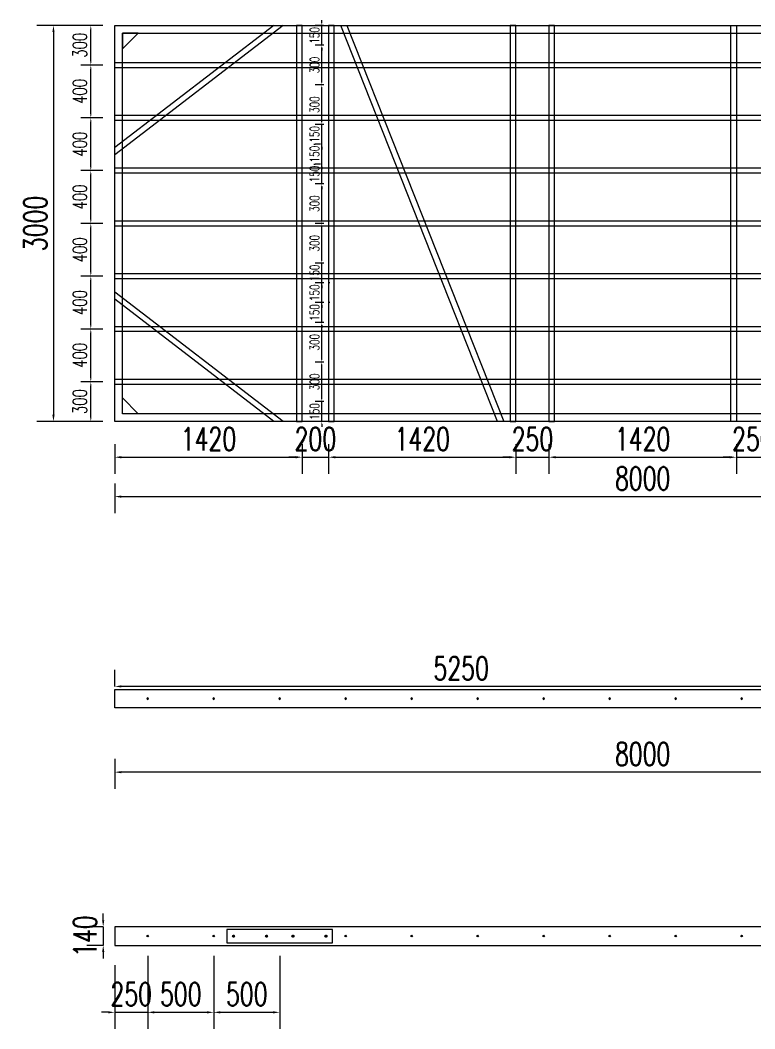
# Model space of a CAD drawing. Header units: millimetres. Extents: x -1546798 to -962116, y 1297493 to 1531173.
# Drawn here: x -1320257 to -1314690, y 1324684 to 1332326 of the extents above; entities that cross this region are included whole.
import ezdxf

# ---------------------------------------------------------------- set-up
doc = ezdxf.new("R2010")
doc.units = ezdxf.units.MM
doc.header["$LTSCALE"] = 10
doc.layers.get('DEFPOINTS').update_dxf_attribs({"linetype": 'CONTINUOUS'})
doc.layers.add('W-STEEL_FRAME钢架', color=3, linetype='CONTINUOUS')
doc.layers.add('W-STEEL_KEEL钢龙骨', color=5, linetype='CONTINUOUS')
doc.styles.add('STANDARD_T3', font='simplex.shx', dxfattribs={"width": 0.7, "bigfont": 'gbcbig.shx'})
doc.dimstyles.new('W&&20', dxfattribs={"dimtxt": 70, "dimasz": 20, "dimexe": 50, "dimexo": 60, "dimgap": 20, "dimtad": 1, "dimdec": 0, "dimzin": 0, "dimdsep": 46, "dimtxsty": 'STANDARD_T3', "dimcen": 0.09, "dimclrd": 1, "dimclre": 1, "dimclrt": 7, "dimazin": 2, "dimtfac": 1, "dimtdec": 0, "dimtix": 1, "dimtmove": 2, "dimatfit": 3, "dimfxl": 100, "dimtolj": 1, "dimtzin": 0, "dimarcsym": 0})
doc.dimstyles.new('W&&30', dxfattribs={"dimtxt": 105, "dimasz": 30, "dimexe": 75, "dimexo": 90, "dimgap": 30, "dimtad": 1, "dimdec": 0, "dimzin": 0, "dimdsep": 46, "dimtxsty": 'STANDARD_T3', "dimcen": 0.09, "dimclrd": 1, "dimclre": 1, "dimclrt": 7, "dimazin": 2, "dimtfac": 1, "dimtdec": 0, "dimtix": 1, "dimtmove": 1, "dimatfit": 3, "dimfxl": 100, "dimtolj": 1, "dimtzin": 0, "dimarcsym": 0})
doc.dimstyles.new('W&&50', dxfattribs={"dimtxt": 175, "dimasz": 50, "dimexe": 125, "dimexo": 150, "dimgap": 50, "dimtad": 1, "dimdec": 0, "dimzin": 0, "dimdsep": 46, "dimtxsty": 'STANDARD_T3', "dimcen": 0.09, "dimclrd": 1, "dimclre": 1, "dimclrt": 7, "dimazin": 2, "dimtfac": 1, "dimtdec": 0, "dimtix": 1, "dimtmove": 2, "dimatfit": 3, "dimfxl": 100, "dimtolj": 1, "dimtzin": 0, "dimarcsym": 0})

# ---------------------------------------------------------------- blocks, each defined once
blk = doc.blocks.new('*U819')
at = {"layer": 'W-STEEL_KEEL钢龙骨'}
blk.add_lwpolyline([(-4000, 20), (4000, 20), (4000, -20), (-4000, -20)], close=True, dxfattribs=at)
blk = doc.blocks.new('*U820')
at = {"layer": 'W-STEEL_KEEL钢龙骨', "color": 0, "linetype": 'ByBlock', "lineweight": -2, "transparency": 16777216}
for p in [(0, 2400), (0, 2000), (0, 1600), (0, 1200), (0, 800), (0, 400), (0, 0)]:
    blk.add_blockref('*U819', p, dxfattribs=at)
blk = doc.blocks.new('gj2')
at = {"layer": 'W-STEEL_FRAME钢架', "color": 6}
for p, q in [((1277, 3000), (0, 2020)), ((1206.4, 3000), (0, 2074.2)), ((1277, 0), (0, 980)), ((1206.4, 0), (0, 925.8))]:
    blk.add_line(p, q, dxfattribs=at)
at = {"layer": 'W-STEEL_FRAME钢架'}
for points in [[(0, 3000), (8000, 3000), (8000, 0), (0, 0)], [(58, 2942), (7942, 2942), (7942, 58), (58, 58)]]:
    blk.add_lwpolyline(points, close=True, dxfattribs=at)
at = {"layer": 'W-STEEL_FRAME钢架', "color": 6}
for points in [[(1420, 3000), (1377, 3000), (1377, 0), (1420, 0)], [(1663, 3000), (1620, 3000), (1620, 0), (1663, 0)], [(3040, 3000), (2997, 3000), (2997, 0), (3040, 0)], [(3333, 3000), (3290, 3000), (3290, 0), (3333, 0)], [(4667, 3000), (4710, 3000), (4710, 0), (4667, 0)]]:
    blk.add_lwpolyline(points, close=True, dxfattribs=at)
blk.add_lwpolyline([(2900.5, 0), (1713, 3000), (1759.5, 3000), (2947, 0), (2900.5, 0)], dxfattribs=at)
at = {"layer": 'W-STEEL_KEEL钢龙骨'}
blk.add_blockref('*U820', (4000, 300), dxfattribs=at)
blk = doc.blocks.new('*D647')
at = {"layer": 'DEFPOINTS', "color": 0, "transparency": 16777216}
for p in [(-1319540, 1332286), (-1320004.4, 1329286), (-1319540, 1329286)]:
    blk.add_point(p, dxfattribs=at)
at = {"layer": 'W-STEEL_FRAME钢架', "color": 1, "lineweight": -2, "transparency": 16777216}
for p, q in [((-1319690, 1332286), (-1320129.4, 1332286)), ((-1320004.4, 1332236), (-1320004.4, 1329336)), ((-1319690, 1329286), (-1320129.4, 1329286))]:
    blk.add_line(p, q, dxfattribs=at)
at = {"layer": 'W-STEEL_FRAME钢架', "color": 1, "transparency": 16777216}
for points in [[(-1320012.7, 1332236), (-1319996.1, 1332236), (-1320004.4, 1332286)], [(-1320012.7, 1329336), (-1319996.1, 1329336), (-1320004.4, 1329286)]]:
    blk.add_solid(points, dxfattribs=at)
at = {"layer": 'W-STEEL_FRAME钢架', "color": 7, "transparency": 16777216, "insert": (-1320141.9, 1330786), "char_height": 175, "attachment_point": 5, "rotation": 90, "style": 'STANDARD_T3'}
blk.add_mtext('\\A1;3000', dxfattribs=at)
blk = doc.blocks.new('*D624')
at = {"layer": 'DEFPOINTS', "color": 0, "transparency": 16777216}
for p in [(-1319540, 1329640.6), (-1311540, 1329640.6), (-1311540, 1328716.2)]:
    blk.add_point(p, dxfattribs=at)
at = {"layer": 'W-STEEL_FRAME钢架', "color": 1, "lineweight": -2, "transparency": 16777216}
for p, q in [((-1319540, 1328816.2), (-1319540, 1328591.2)), ((-1311540, 1328816.2), (-1311540, 1328591.2)), ((-1319490, 1328716.2), (-1311590, 1328716.2))]:
    blk.add_line(p, q, dxfattribs=at)
at = {"layer": 'W-STEEL_FRAME钢架', "color": 1, "transparency": 16777216}
for points in [[(-1319490, 1328724.5), (-1319490, 1328707.8), (-1319540, 1328716.2)], [(-1311590, 1328724.5), (-1311590, 1328707.8), (-1311540, 1328716.2)]]:
    blk.add_solid(points, dxfattribs=at)
at = {"layer": 'W-STEEL_FRAME钢架', "color": 7, "transparency": 16777216, "insert": (-1315540, 1328853.7), "char_height": 175, "attachment_point": 5, "style": 'STANDARD_T3'}
blk.add_mtext('\\A1;8000', dxfattribs=at)
blk = doc.blocks.new('*D625')
at = {"layer": 'DEFPOINTS', "color": 0, "transparency": 16777216}
for p in [(-1319540, 1329640.6), (-1318120, 1329640.6), (-1318120, 1329014.7)]:
    blk.add_point(p, dxfattribs=at)
at = {"layer": 'W-STEEL_FRAME钢架', "color": 1, "lineweight": -2, "transparency": 16777216}
for p, q in [((-1319540, 1329114.7), (-1319540, 1328889.7)), ((-1318120, 1329114.7), (-1318120, 1328889.7)), ((-1319490, 1329014.7), (-1318170, 1329014.7))]:
    blk.add_line(p, q, dxfattribs=at)
at = {"layer": 'W-STEEL_FRAME钢架', "color": 1, "transparency": 16777216}
for points in [[(-1319490, 1329023), (-1319490, 1329006.3), (-1319540, 1329014.7)], [(-1318170, 1329023), (-1318170, 1329006.3), (-1318120, 1329014.7)]]:
    blk.add_solid(points, dxfattribs=at)
at = {"layer": 'W-STEEL_FRAME钢架', "color": 7, "transparency": 16777216, "insert": (-1318830, 1329152.2), "char_height": 175, "attachment_point": 5, "style": 'STANDARD_T3'}
blk.add_mtext('\\A1;1420', dxfattribs=at)
blk = doc.blocks.new('*D626')
at = {"layer": 'DEFPOINTS', "color": 0, "transparency": 16777216}
for p in [(-1318120, 1329640.6), (-1317920, 1329640.6), (-1317920, 1329014.7)]:
    blk.add_point(p, dxfattribs=at)
at = {"layer": 'W-STEEL_FRAME钢架', "color": 1, "lineweight": -2, "transparency": 16777216}
for p, q in [((-1318120, 1329114.7), (-1318120, 1328889.7)), ((-1317920, 1329114.7), (-1317920, 1328889.7)), ((-1318170, 1329014.7), (-1318220, 1329014.7)), ((-1318120, 1329014.7), (-1317920, 1329014.7)), ((-1317870, 1329014.7), (-1317820, 1329014.7))]:
    blk.add_line(p, q, dxfattribs=at)
at = {"layer": 'W-STEEL_FRAME钢架', "color": 1, "transparency": 16777216}
for points in [[(-1318170, 1329023), (-1318170, 1329006.3), (-1318120, 1329014.7)], [(-1317870, 1329023), (-1317870, 1329006.3), (-1317920, 1329014.7)]]:
    blk.add_solid(points, dxfattribs=at)
at = {"layer": 'W-STEEL_FRAME钢架', "color": 7, "transparency": 16777216, "insert": (-1318020, 1329152.2), "char_height": 175, "attachment_point": 5, "style": 'STANDARD_T3'}
blk.add_mtext('\\A1;200', dxfattribs=at)
blk = doc.blocks.new('*D627')
at = {"layer": 'DEFPOINTS', "color": 0, "transparency": 16777216}
for p in [(-1317920, 1329640.6), (-1316500, 1329640.6), (-1316500, 1329014.7)]:
    blk.add_point(p, dxfattribs=at)
at = {"layer": 'W-STEEL_FRAME钢架', "color": 1, "lineweight": -2, "transparency": 16777216}
for p, q in [((-1317920, 1329114.7), (-1317920, 1328889.7)), ((-1316500, 1329114.7), (-1316500, 1328889.7)), ((-1317870, 1329014.7), (-1316550, 1329014.7))]:
    blk.add_line(p, q, dxfattribs=at)
at = {"layer": 'W-STEEL_FRAME钢架', "color": 1, "transparency": 16777216}
for points in [[(-1317870, 1329023), (-1317870, 1329006.3), (-1317920, 1329014.7)], [(-1316550, 1329023), (-1316550, 1329006.3), (-1316500, 1329014.7)]]:
    blk.add_solid(points, dxfattribs=at)
at = {"layer": 'W-STEEL_FRAME钢架', "color": 7, "transparency": 16777216, "insert": (-1317210, 1329152.2), "char_height": 175, "attachment_point": 5, "style": 'STANDARD_T3'}
blk.add_mtext('\\A1;1420', dxfattribs=at)
blk = doc.blocks.new('*D628')
at = {"layer": 'DEFPOINTS', "color": 0, "transparency": 16777216}
for p in [(-1316500, 1329640.6), (-1316250, 1329640.6), (-1316250, 1329014.7)]:
    blk.add_point(p, dxfattribs=at)
at = {"layer": 'W-STEEL_FRAME钢架', "color": 1, "lineweight": -2, "transparency": 16777216}
for p, q in [((-1316500, 1329114.7), (-1316500, 1328889.7)), ((-1316250, 1329114.7), (-1316250, 1328889.7)), ((-1316550, 1329014.7), (-1316600, 1329014.7)), ((-1316500, 1329014.7), (-1316250, 1329014.7)), ((-1316200, 1329014.7), (-1316150, 1329014.7))]:
    blk.add_line(p, q, dxfattribs=at)
at = {"layer": 'W-STEEL_FRAME钢架', "color": 1, "transparency": 16777216}
for points in [[(-1316550, 1329023), (-1316550, 1329006.3), (-1316500, 1329014.7)], [(-1316200, 1329023), (-1316200, 1329006.3), (-1316250, 1329014.7)]]:
    blk.add_solid(points, dxfattribs=at)
at = {"layer": 'W-STEEL_FRAME钢架', "color": 7, "transparency": 16777216, "insert": (-1316375, 1329152.2), "char_height": 175, "attachment_point": 5, "style": 'STANDARD_T3'}
blk.add_mtext('\\A1;250', dxfattribs=at)
blk = doc.blocks.new('*D629')
at = {"layer": 'DEFPOINTS', "color": 0, "transparency": 16777216}
for p in [(-1316250, 1329640.6), (-1314830, 1329640.6), (-1314830, 1329014.7)]:
    blk.add_point(p, dxfattribs=at)
at = {"layer": 'W-STEEL_FRAME钢架', "color": 1, "lineweight": -2, "transparency": 16777216}
for p, q in [((-1316250, 1329114.7), (-1316250, 1328889.7)), ((-1314830, 1329114.7), (-1314830, 1328889.7)), ((-1316200, 1329014.7), (-1314880, 1329014.7))]:
    blk.add_line(p, q, dxfattribs=at)
at = {"layer": 'W-STEEL_FRAME钢架', "color": 1, "transparency": 16777216}
for points in [[(-1316200, 1329023), (-1316200, 1329006.3), (-1316250, 1329014.7)], [(-1314880, 1329023), (-1314880, 1329006.3), (-1314830, 1329014.7)]]:
    blk.add_solid(points, dxfattribs=at)
at = {"layer": 'W-STEEL_FRAME钢架', "color": 7, "transparency": 16777216, "insert": (-1315540, 1329152.2), "char_height": 175, "attachment_point": 5, "style": 'STANDARD_T3'}
blk.add_mtext('\\A1;1420', dxfattribs=at)
blk = doc.blocks.new('*D630')
at = {"layer": 'DEFPOINTS', "color": 0, "transparency": 16777216}
for p in [(-1314830, 1329640.6), (-1314580, 1329640.6), (-1314580, 1329014.7)]:
    blk.add_point(p, dxfattribs=at)
at = {"layer": 'W-STEEL_FRAME钢架', "color": 1, "lineweight": -2, "transparency": 16777216}
for p, q in [((-1314830, 1329114.7), (-1314830, 1328889.7)), ((-1314580, 1329114.7), (-1314580, 1328889.7)), ((-1314880, 1329014.7), (-1314930, 1329014.7)), ((-1314830, 1329014.7), (-1314580, 1329014.7)), ((-1314530, 1329014.7), (-1314480, 1329014.7))]:
    blk.add_line(p, q, dxfattribs=at)
at = {"layer": 'W-STEEL_FRAME钢架', "color": 1, "transparency": 16777216}
for points in [[(-1314880, 1329023), (-1314880, 1329006.3), (-1314830, 1329014.7)], [(-1314530, 1329023), (-1314530, 1329006.3), (-1314580, 1329014.7)]]:
    blk.add_solid(points, dxfattribs=at)
at = {"layer": 'W-STEEL_FRAME钢架', "color": 7, "transparency": 16777216, "insert": (-1314705, 1329152.2), "char_height": 175, "attachment_point": 5, "style": 'STANDARD_T3'}
blk.add_mtext('\\A1;250', dxfattribs=at)
blk = doc.blocks.new('*D648')
at = {"layer": 'DEFPOINTS', "color": 0, "transparency": 16777216}
for p in [(-1319721.6, 1329586), (-1319540, 1329586), (-1319540, 1329286)]:
    blk.add_point(p, dxfattribs=at)
at = {"layer": 'W-STEEL_FRAME钢架', "color": 1, "lineweight": -2, "transparency": 16777216}
for p, q in [((-1319630, 1329586), (-1319796.6, 1329586)), ((-1319721.6, 1329316), (-1319721.6, 1329556)), ((-1319630, 1329286), (-1319796.6, 1329286))]:
    blk.add_line(p, q, dxfattribs=at)
at = {"layer": 'W-STEEL_FRAME钢架', "color": 1, "transparency": 16777216}
for points in [[(-1319726.6, 1329556), (-1319716.6, 1329556), (-1319721.6, 1329586)], [(-1319726.6, 1329316), (-1319716.6, 1329316), (-1319721.6, 1329286)]]:
    blk.add_solid(points, dxfattribs=at)
at = {"layer": 'W-STEEL_FRAME钢架', "color": 7, "transparency": 16777216, "insert": (-1319804.1, 1329436), "char_height": 105, "attachment_point": 5, "rotation": 90, "style": 'STANDARD_T3'}
blk.add_mtext('\\A1;300', dxfattribs=at)
blk = doc.blocks.new('*D634')
at = {"layer": 'DEFPOINTS', "color": 0, "transparency": 16777216}
for p in [(-1319721.6, 1329986), (-1319540, 1329986), (-1319540, 1329586)]:
    blk.add_point(p, dxfattribs=at)
at = {"layer": 'W-STEEL_FRAME钢架', "color": 1, "lineweight": -2, "transparency": 16777216}
for p, q in [((-1319630, 1329986), (-1319796.6, 1329986)), ((-1319721.6, 1329616), (-1319721.6, 1329956)), ((-1319630, 1329586), (-1319796.6, 1329586))]:
    blk.add_line(p, q, dxfattribs=at)
at = {"layer": 'W-STEEL_FRAME钢架', "color": 1, "transparency": 16777216}
for points in [[(-1319726.6, 1329956), (-1319716.6, 1329956), (-1319721.6, 1329986)], [(-1319726.6, 1329616), (-1319716.6, 1329616), (-1319721.6, 1329586)]]:
    blk.add_solid(points, dxfattribs=at)
at = {"layer": 'W-STEEL_FRAME钢架', "color": 7, "transparency": 16777216, "insert": (-1319804.1, 1329786), "char_height": 105, "attachment_point": 5, "rotation": 90, "style": 'STANDARD_T3'}
blk.add_mtext('\\A1;400', dxfattribs=at)
blk = doc.blocks.new('*D635')
at = {"layer": 'DEFPOINTS', "color": 0, "transparency": 16777216}
for p in [(-1319721.6, 1330386), (-1319540, 1330386), (-1319540, 1329986)]:
    blk.add_point(p, dxfattribs=at)
at = {"layer": 'W-STEEL_FRAME钢架', "color": 1, "lineweight": -2, "transparency": 16777216}
for p, q in [((-1319630, 1330386), (-1319796.6, 1330386)), ((-1319721.6, 1330016), (-1319721.6, 1330356)), ((-1319630, 1329986), (-1319796.6, 1329986))]:
    blk.add_line(p, q, dxfattribs=at)
at = {"layer": 'W-STEEL_FRAME钢架', "color": 1, "transparency": 16777216}
for points in [[(-1319726.6, 1330356), (-1319716.6, 1330356), (-1319721.6, 1330386)], [(-1319726.6, 1330016), (-1319716.6, 1330016), (-1319721.6, 1329986)]]:
    blk.add_solid(points, dxfattribs=at)
at = {"layer": 'W-STEEL_FRAME钢架', "color": 7, "transparency": 16777216, "insert": (-1319804.1, 1330186), "char_height": 105, "attachment_point": 5, "rotation": 90, "style": 'STANDARD_T3'}
blk.add_mtext('\\A1;400', dxfattribs=at)
blk = doc.blocks.new('*D636')
at = {"layer": 'DEFPOINTS', "color": 0, "transparency": 16777216}
for p in [(-1319721.6, 1330786), (-1319540, 1330786), (-1319540, 1330386)]:
    blk.add_point(p, dxfattribs=at)
at = {"layer": 'W-STEEL_FRAME钢架', "color": 1, "lineweight": -2, "transparency": 16777216}
for p, q in [((-1319630, 1330786), (-1319796.6, 1330786)), ((-1319721.6, 1330416), (-1319721.6, 1330756)), ((-1319630, 1330386), (-1319796.6, 1330386))]:
    blk.add_line(p, q, dxfattribs=at)
at = {"layer": 'W-STEEL_FRAME钢架', "color": 1, "transparency": 16777216}
for points in [[(-1319726.6, 1330756), (-1319716.6, 1330756), (-1319721.6, 1330786)], [(-1319726.6, 1330416), (-1319716.6, 1330416), (-1319721.6, 1330386)]]:
    blk.add_solid(points, dxfattribs=at)
at = {"layer": 'W-STEEL_FRAME钢架', "color": 7, "transparency": 16777216, "insert": (-1319804.1, 1330586), "char_height": 105, "attachment_point": 5, "rotation": 90, "style": 'STANDARD_T3'}
blk.add_mtext('\\A1;400', dxfattribs=at)
blk = doc.blocks.new('*D637')
at = {"layer": 'DEFPOINTS', "color": 0, "transparency": 16777216}
for p in [(-1319721.6, 1331186), (-1319540, 1331186), (-1319540, 1330786)]:
    blk.add_point(p, dxfattribs=at)
at = {"layer": 'W-STEEL_FRAME钢架', "color": 1, "lineweight": -2, "transparency": 16777216}
for p, q in [((-1319630, 1331186), (-1319796.6, 1331186)), ((-1319721.6, 1330816), (-1319721.6, 1331156)), ((-1319630, 1330786), (-1319796.6, 1330786))]:
    blk.add_line(p, q, dxfattribs=at)
at = {"layer": 'W-STEEL_FRAME钢架', "color": 1, "transparency": 16777216}
for points in [[(-1319726.6, 1331156), (-1319716.6, 1331156), (-1319721.6, 1331186)], [(-1319726.6, 1330816), (-1319716.6, 1330816), (-1319721.6, 1330786)]]:
    blk.add_solid(points, dxfattribs=at)
at = {"layer": 'W-STEEL_FRAME钢架', "color": 7, "transparency": 16777216, "insert": (-1319804.1, 1330986), "char_height": 105, "attachment_point": 5, "rotation": 90, "style": 'STANDARD_T3'}
blk.add_mtext('\\A1;400', dxfattribs=at)
blk = doc.blocks.new('*D638')
at = {"layer": 'DEFPOINTS', "color": 0, "transparency": 16777216}
for p in [(-1319721.6, 1331586), (-1319540, 1331586), (-1319540, 1331186)]:
    blk.add_point(p, dxfattribs=at)
at = {"layer": 'W-STEEL_FRAME钢架', "color": 1, "lineweight": -2, "transparency": 16777216}
for p, q in [((-1319630, 1331586), (-1319796.6, 1331586)), ((-1319721.6, 1331216), (-1319721.6, 1331556)), ((-1319630, 1331186), (-1319796.6, 1331186))]:
    blk.add_line(p, q, dxfattribs=at)
at = {"layer": 'W-STEEL_FRAME钢架', "color": 1, "transparency": 16777216}
for points in [[(-1319726.6, 1331556), (-1319716.6, 1331556), (-1319721.6, 1331586)], [(-1319726.6, 1331216), (-1319716.6, 1331216), (-1319721.6, 1331186)]]:
    blk.add_solid(points, dxfattribs=at)
at = {"layer": 'W-STEEL_FRAME钢架', "color": 7, "transparency": 16777216, "insert": (-1319804.1, 1331386), "char_height": 105, "attachment_point": 5, "rotation": 90, "style": 'STANDARD_T3'}
blk.add_mtext('\\A1;400', dxfattribs=at)
blk = doc.blocks.new('*D639')
at = {"layer": 'DEFPOINTS', "color": 0, "transparency": 16777216}
for p in [(-1319721.6, 1331986), (-1319540, 1331986), (-1319540, 1331586)]:
    blk.add_point(p, dxfattribs=at)
at = {"layer": 'W-STEEL_FRAME钢架', "color": 1, "lineweight": -2, "transparency": 16777216}
for p, q in [((-1319630, 1331986), (-1319796.6, 1331986)), ((-1319721.6, 1331616), (-1319721.6, 1331956)), ((-1319630, 1331586), (-1319796.6, 1331586))]:
    blk.add_line(p, q, dxfattribs=at)
at = {"layer": 'W-STEEL_FRAME钢架', "color": 1, "transparency": 16777216}
for points in [[(-1319726.6, 1331956), (-1319716.6, 1331956), (-1319721.6, 1331986)], [(-1319726.6, 1331616), (-1319716.6, 1331616), (-1319721.6, 1331586)]]:
    blk.add_solid(points, dxfattribs=at)
at = {"layer": 'W-STEEL_FRAME钢架', "color": 7, "transparency": 16777216, "insert": (-1319804.1, 1331786), "char_height": 105, "attachment_point": 5, "rotation": 90, "style": 'STANDARD_T3'}
blk.add_mtext('\\A1;400', dxfattribs=at)
blk = doc.blocks.new('*D640')
at = {"layer": 'DEFPOINTS', "color": 0, "transparency": 16777216}
for p in [(-1319721.6, 1332286), (-1319540, 1332286), (-1319540, 1331986)]:
    blk.add_point(p, dxfattribs=at)
at = {"layer": 'W-STEEL_FRAME钢架', "color": 1, "lineweight": -2, "transparency": 16777216}
for p, q in [((-1319630, 1332286), (-1319796.6, 1332286)), ((-1319721.6, 1332016), (-1319721.6, 1332256)), ((-1319630, 1331986), (-1319796.6, 1331986))]:
    blk.add_line(p, q, dxfattribs=at)
at = {"layer": 'W-STEEL_FRAME钢架', "color": 1, "transparency": 16777216}
for points in [[(-1319726.6, 1332256), (-1319716.6, 1332256), (-1319721.6, 1332286)], [(-1319726.6, 1332016), (-1319716.6, 1332016), (-1319721.6, 1331986)]]:
    blk.add_solid(points, dxfattribs=at)
at = {"layer": 'W-STEEL_FRAME钢架', "color": 7, "transparency": 16777216, "insert": (-1319804.1, 1332136), "char_height": 105, "attachment_point": 5, "rotation": 90, "style": 'STANDARD_T3'}
blk.add_mtext('\\A1;300', dxfattribs=at)
blk = doc.blocks.new('*D650')
at = {"layer": 'DEFPOINTS', "color": 0, "transparency": 16777216}
for p in [(-1319540, 1327278.1), (-1319540, 1327256), (-1314290, 1327236)]:
    blk.add_point(p, dxfattribs=at)
at = {"layer": 'W-STEEL_FRAME钢架', "color": 1, "lineweight": -2, "transparency": 16777216}
for p, q in [((-1319540, 1327278.1), (-1319540, 1327403.1)), ((-1314290, 1327278.1), (-1314290, 1327403.1)), ((-1314340, 1327278.1), (-1319490, 1327278.1))]:
    blk.add_line(p, q, dxfattribs=at)
at = {"layer": 'W-STEEL_FRAME钢架', "color": 1, "transparency": 16777216}
for points in [[(-1319490, 1327286.4), (-1319490, 1327269.8), (-1319540, 1327278.1)], [(-1314340, 1327286.4), (-1314340, 1327269.8), (-1314290, 1327278.1)]]:
    blk.add_solid(points, dxfattribs=at)
at = {"layer": 'W-STEEL_FRAME钢架', "color": 7, "transparency": 16777216, "insert": (-1316915, 1327415.6), "char_height": 175, "attachment_point": 5, "style": 'STANDARD_T3'}
blk.add_mtext('\\A1;5250', dxfattribs=at)
blk = doc.blocks.new('*D651')
at = {"layer": 'DEFPOINTS', "color": 0, "transparency": 16777216}
for p in [(-1319540, 1327116), (-1311540, 1327116), (-1319540, 1326628.4)]:
    blk.add_point(p, dxfattribs=at)
at = {"layer": 'W-STEEL_FRAME钢架', "color": 1, "lineweight": -2, "transparency": 16777216}
for p, q in [((-1319540, 1326728.4), (-1319540, 1326503.4)), ((-1311540, 1326728.4), (-1311540, 1326503.4)), ((-1311590, 1326628.4), (-1319490, 1326628.4))]:
    blk.add_line(p, q, dxfattribs=at)
at = {"layer": 'W-STEEL_FRAME钢架', "color": 1, "transparency": 16777216}
for points in [[(-1319490, 1326636.7), (-1319490, 1326620.1), (-1319540, 1326628.4)], [(-1311590, 1326636.7), (-1311590, 1326620.1), (-1311540, 1326628.4)]]:
    blk.add_solid(points, dxfattribs=at)
at = {"layer": 'W-STEEL_FRAME钢架', "color": 7, "transparency": 16777216, "insert": (-1315540, 1326765.9), "char_height": 175, "attachment_point": 5, "style": 'STANDARD_T3'}
blk.add_mtext('\\A1;8000', dxfattribs=at)
blk = doc.blocks.new('*D665')
at = {"layer": 'DEFPOINTS', "color": 0, "transparency": 16777216}
for p in [(-1319540, 1325456.4), (-1319627.6, 1325316.4), (-1319540, 1325316.4)]:
    blk.add_point(p, dxfattribs=at)
at = {"layer": 'W-STEEL_FRAME钢架', "color": 1, "lineweight": -2, "transparency": 16777216}
for p, q in [((-1319627.6, 1325506.4), (-1319627.6, 1325556.4)), ((-1319627.6, 1325456.4), (-1319752.6, 1325456.4)), ((-1319627.6, 1325456.4), (-1319627.6, 1325316.4)), ((-1319627.6, 1325316.4), (-1319752.6, 1325316.4)), ((-1319627.6, 1325266.4), (-1319627.6, 1325216.4))]:
    blk.add_line(p, q, dxfattribs=at)
at = {"layer": 'W-STEEL_FRAME钢架', "color": 1, "transparency": 16777216}
for points in [[(-1319635.9, 1325506.4), (-1319619.2, 1325506.4), (-1319627.6, 1325456.4)], [(-1319635.9, 1325266.4), (-1319619.2, 1325266.4), (-1319627.6, 1325316.4)]]:
    blk.add_solid(points, dxfattribs=at)
at = {"layer": 'W-STEEL_FRAME钢架', "color": 7, "transparency": 16777216, "insert": (-1319765.1, 1325386.4), "char_height": 175, "attachment_point": 5, "rotation": 90, "style": 'STANDARD_T3'}
blk.add_mtext('\\A1;140', dxfattribs=at)
blk = doc.blocks.new('*D667')
at = {"layer": 'DEFPOINTS', "color": 0, "transparency": 16777216}
for p in [(-1317971.3, 1329436), (-1317895, 1329436), (-1317898.5, 1329286)]:
    blk.add_point(p, dxfattribs=at)
at = {"layer": 'W-STEEL_FRAME钢架', "color": 1, "lineweight": -2, "transparency": 16777216}
for p, q in [((-1317955, 1329436), (-1318021.3, 1329436)), ((-1317971.3, 1329456), (-1317971.3, 1329476)), ((-1317971.3, 1329286), (-1317971.3, 1329436)), ((-1317958.5, 1329286), (-1318021.3, 1329286)), ((-1317971.3, 1329266), (-1317971.3, 1329246))]:
    blk.add_line(p, q, dxfattribs=at)
at = {"layer": 'W-STEEL_FRAME钢架', "color": 1, "transparency": 16777216}
for points in [[(-1317974.6, 1329456), (-1317967.9, 1329456), (-1317971.3, 1329436)], [(-1317974.6, 1329266), (-1317967.9, 1329266), (-1317971.3, 1329286)]]:
    blk.add_solid(points, dxfattribs=at)
at = {"layer": 'W-STEEL_FRAME钢架', "color": 7, "transparency": 16777216, "insert": (-1318026.3, 1329361), "char_height": 70, "attachment_point": 5, "rotation": 90, "style": 'STANDARD_T3'}
blk.add_mtext('\\A1;150', dxfattribs=at)
blk = doc.blocks.new('*D612')
at = {"layer": 'DEFPOINTS', "color": 0, "transparency": 16777216}
for p in [(-1317971.3, 1329736), (-1317895, 1329736), (-1317895, 1329436)]:
    blk.add_point(p, dxfattribs=at)
at = {"layer": 'W-STEEL_FRAME钢架', "color": 1, "lineweight": -2, "transparency": 16777216}
for p, q in [((-1317955, 1329736), (-1318021.3, 1329736)), ((-1317971.3, 1329456), (-1317971.3, 1329716)), ((-1317955, 1329436), (-1318021.3, 1329436))]:
    blk.add_line(p, q, dxfattribs=at)
at = {"layer": 'W-STEEL_FRAME钢架', "color": 1, "transparency": 16777216}
for points in [[(-1317974.6, 1329716), (-1317967.9, 1329716), (-1317971.3, 1329736)], [(-1317974.6, 1329456), (-1317967.9, 1329456), (-1317971.3, 1329436)]]:
    blk.add_solid(points, dxfattribs=at)
at = {"layer": 'W-STEEL_FRAME钢架', "color": 7, "transparency": 16777216, "insert": (-1318026.3, 1329586), "char_height": 70, "attachment_point": 5, "rotation": 90, "style": 'STANDARD_T3'}
blk.add_mtext('\\A1;300', dxfattribs=at)
blk = doc.blocks.new('*D613')
at = {"layer": 'DEFPOINTS', "color": 0, "transparency": 16777216}
for p in [(-1317971.3, 1330036), (-1317895, 1330036), (-1317895, 1329736)]:
    blk.add_point(p, dxfattribs=at)
at = {"layer": 'W-STEEL_FRAME钢架', "color": 1, "lineweight": -2, "transparency": 16777216}
for p, q in [((-1317955, 1330036), (-1318021.3, 1330036)), ((-1317971.3, 1329756), (-1317971.3, 1330016)), ((-1317955, 1329736), (-1318021.3, 1329736))]:
    blk.add_line(p, q, dxfattribs=at)
at = {"layer": 'W-STEEL_FRAME钢架', "color": 1, "transparency": 16777216}
for points in [[(-1317974.6, 1330016), (-1317967.9, 1330016), (-1317971.3, 1330036)], [(-1317974.6, 1329756), (-1317967.9, 1329756), (-1317971.3, 1329736)]]:
    blk.add_solid(points, dxfattribs=at)
at = {"layer": 'W-STEEL_FRAME钢架', "color": 7, "transparency": 16777216, "insert": (-1318026.3, 1329886), "char_height": 70, "attachment_point": 5, "rotation": 90, "style": 'STANDARD_T3'}
blk.add_mtext('\\A1;300', dxfattribs=at)
blk = doc.blocks.new('*D614')
at = {"layer": 'DEFPOINTS', "color": 0, "transparency": 16777216}
for p in [(-1317971.3, 1330186), (-1317895, 1330186), (-1317895, 1330036)]:
    blk.add_point(p, dxfattribs=at)
at = {"layer": 'W-STEEL_FRAME钢架', "color": 1, "lineweight": -2, "transparency": 16777216}
for p, q in [((-1317955, 1330186), (-1318021.3, 1330186)), ((-1317971.3, 1330206), (-1317971.3, 1330226)), ((-1317971.3, 1330036), (-1317971.3, 1330186)), ((-1317955, 1330036), (-1318021.3, 1330036)), ((-1317971.3, 1330016), (-1317971.3, 1329996))]:
    blk.add_line(p, q, dxfattribs=at)
at = {"layer": 'W-STEEL_FRAME钢架', "color": 1, "transparency": 16777216}
for points in [[(-1317974.6, 1330206), (-1317967.9, 1330206), (-1317971.3, 1330186)], [(-1317974.6, 1330016), (-1317967.9, 1330016), (-1317971.3, 1330036)]]:
    blk.add_solid(points, dxfattribs=at)
at = {"layer": 'W-STEEL_FRAME钢架', "color": 7, "transparency": 16777216, "insert": (-1318026.3, 1330111), "char_height": 70, "attachment_point": 5, "rotation": 90, "style": 'STANDARD_T3'}
blk.add_mtext('\\A1;150', dxfattribs=at)
blk = doc.blocks.new('*D615')
at = {"layer": 'DEFPOINTS', "color": 0, "transparency": 16777216}
for p in [(-1317971.3, 1330486), (-1317895, 1330486), (-1317895, 1330336)]:
    blk.add_point(p, dxfattribs=at)
at = {"layer": 'W-STEEL_FRAME钢架', "color": 1, "lineweight": -2, "transparency": 16777216}
for p, q in [((-1317971.3, 1330506), (-1317971.3, 1330526)), ((-1317955, 1330486), (-1318021.3, 1330486)), ((-1317971.3, 1330336), (-1317971.3, 1330486)), ((-1317955, 1330336), (-1318021.3, 1330336)), ((-1317971.3, 1330316), (-1317971.3, 1330296))]:
    blk.add_line(p, q, dxfattribs=at)
at = {"layer": 'W-STEEL_FRAME钢架', "color": 1, "transparency": 16777216}
for points in [[(-1317974.6, 1330506), (-1317967.9, 1330506), (-1317971.3, 1330486)], [(-1317974.6, 1330316), (-1317967.9, 1330316), (-1317971.3, 1330336)]]:
    blk.add_solid(points, dxfattribs=at)
at = {"layer": 'W-STEEL_FRAME钢架', "color": 7, "transparency": 16777216, "insert": (-1318026.3, 1330411), "char_height": 70, "attachment_point": 5, "rotation": 90, "style": 'STANDARD_T3'}
blk.add_mtext('\\A1;150', dxfattribs=at)
blk = doc.blocks.new('*D616')
at = {"layer": 'DEFPOINTS', "color": 0, "transparency": 16777216}
for p in [(-1317971.3, 1330786), (-1317895, 1330786), (-1317895, 1330486)]:
    blk.add_point(p, dxfattribs=at)
at = {"layer": 'W-STEEL_FRAME钢架', "color": 1, "lineweight": -2, "transparency": 16777216}
for p, q in [((-1317955, 1330786), (-1318021.3, 1330786)), ((-1317971.3, 1330506), (-1317971.3, 1330766)), ((-1317955, 1330486), (-1318021.3, 1330486))]:
    blk.add_line(p, q, dxfattribs=at)
at = {"layer": 'W-STEEL_FRAME钢架', "color": 1, "transparency": 16777216}
for points in [[(-1317974.6, 1330766), (-1317967.9, 1330766), (-1317971.3, 1330786)], [(-1317974.6, 1330506), (-1317967.9, 1330506), (-1317971.3, 1330486)]]:
    blk.add_solid(points, dxfattribs=at)
at = {"layer": 'W-STEEL_FRAME钢架', "color": 7, "transparency": 16777216, "insert": (-1318026.3, 1330636), "char_height": 70, "attachment_point": 5, "rotation": 90, "style": 'STANDARD_T3'}
blk.add_mtext('\\A1;300', dxfattribs=at)
blk = doc.blocks.new('*D617')
at = {"layer": 'DEFPOINTS', "color": 0, "transparency": 16777216}
for p in [(-1317971.3, 1331086), (-1317895, 1331086), (-1317895, 1330786)]:
    blk.add_point(p, dxfattribs=at)
at = {"layer": 'W-STEEL_FRAME钢架', "color": 1, "lineweight": -2, "transparency": 16777216}
for p, q in [((-1317955, 1331086), (-1318021.3, 1331086)), ((-1317971.3, 1330806), (-1317971.3, 1331066)), ((-1317955, 1330786), (-1318021.3, 1330786))]:
    blk.add_line(p, q, dxfattribs=at)
at = {"layer": 'W-STEEL_FRAME钢架', "color": 1, "transparency": 16777216}
for points in [[(-1317974.6, 1331066), (-1317967.9, 1331066), (-1317971.3, 1331086)], [(-1317974.6, 1330806), (-1317967.9, 1330806), (-1317971.3, 1330786)]]:
    blk.add_solid(points, dxfattribs=at)
at = {"layer": 'W-STEEL_FRAME钢架', "color": 7, "transparency": 16777216, "insert": (-1318026.3, 1330936), "char_height": 70, "attachment_point": 5, "rotation": 90, "style": 'STANDARD_T3'}
blk.add_mtext('\\A1;300', dxfattribs=at)
blk = doc.blocks.new('*D618')
at = {"layer": 'DEFPOINTS', "color": 0, "transparency": 16777216}
for p in [(-1317971.3, 1331236), (-1317920, 1331236), (-1317895, 1331086)]:
    blk.add_point(p, dxfattribs=at)
at = {"layer": 'W-STEEL_FRAME钢架', "color": 1, "lineweight": -2, "transparency": 16777216}
for p, q in [((-1317971.3, 1331256), (-1317971.3, 1331276)), ((-1317980, 1331236), (-1318021.3, 1331236)), ((-1317971.3, 1331086), (-1317971.3, 1331236)), ((-1317955, 1331086), (-1318021.3, 1331086)), ((-1317971.3, 1331066), (-1317971.3, 1331046))]:
    blk.add_line(p, q, dxfattribs=at)
at = {"layer": 'W-STEEL_FRAME钢架', "color": 1, "transparency": 16777216}
for points in [[(-1317974.6, 1331256), (-1317967.9, 1331256), (-1317971.3, 1331236)], [(-1317974.6, 1331066), (-1317967.9, 1331066), (-1317971.3, 1331086)]]:
    blk.add_solid(points, dxfattribs=at)
at = {"layer": 'W-STEEL_FRAME钢架', "color": 7, "transparency": 16777216, "insert": (-1318026.3, 1331161), "char_height": 70, "attachment_point": 5, "rotation": 90, "style": 'STANDARD_T3'}
blk.add_mtext('\\A1;150', dxfattribs=at)
blk = doc.blocks.new('*D619')
at = {"layer": 'DEFPOINTS', "color": 0, "transparency": 16777216}
for p in [(-1317971.3, 1331536), (-1317895, 1331536), (-1317920, 1331386)]:
    blk.add_point(p, dxfattribs=at)
at = {"layer": 'W-STEEL_FRAME钢架', "color": 1, "lineweight": -2, "transparency": 16777216}
for p, q in [((-1317971.3, 1331556), (-1317971.3, 1331576)), ((-1317955, 1331536), (-1318021.3, 1331536)), ((-1317971.3, 1331386), (-1317971.3, 1331536)), ((-1317980, 1331386), (-1318021.3, 1331386)), ((-1317971.3, 1331366), (-1317971.3, 1331346))]:
    blk.add_line(p, q, dxfattribs=at)
at = {"layer": 'W-STEEL_FRAME钢架', "color": 1, "transparency": 16777216}
for points in [[(-1317974.6, 1331556), (-1317967.9, 1331556), (-1317971.3, 1331536)], [(-1317974.6, 1331366), (-1317967.9, 1331366), (-1317971.3, 1331386)]]:
    blk.add_solid(points, dxfattribs=at)
at = {"layer": 'W-STEEL_FRAME钢架', "color": 7, "transparency": 16777216, "insert": (-1318026.3, 1331461), "char_height": 70, "attachment_point": 5, "rotation": 90, "style": 'STANDARD_T3'}
blk.add_mtext('\\A1;150', dxfattribs=at)
blk = doc.blocks.new('*D620')
at = {"layer": 'DEFPOINTS', "color": 0, "transparency": 16777216}
for p in [(-1317971.3, 1331836), (-1317895, 1331836), (-1317895, 1331536)]:
    blk.add_point(p, dxfattribs=at)
at = {"layer": 'W-STEEL_FRAME钢架', "color": 1, "lineweight": -2, "transparency": 16777216}
for p, q in [((-1317955, 1331836), (-1318021.3, 1331836)), ((-1317971.3, 1331556), (-1317971.3, 1331816)), ((-1317955, 1331536), (-1318021.3, 1331536))]:
    blk.add_line(p, q, dxfattribs=at)
at = {"layer": 'W-STEEL_FRAME钢架', "color": 1, "transparency": 16777216}
for points in [[(-1317974.6, 1331816), (-1317967.9, 1331816), (-1317971.3, 1331836)], [(-1317974.6, 1331556), (-1317967.9, 1331556), (-1317971.3, 1331536)]]:
    blk.add_solid(points, dxfattribs=at)
at = {"layer": 'W-STEEL_FRAME钢架', "color": 7, "transparency": 16777216, "insert": (-1318026.3, 1331686), "char_height": 70, "attachment_point": 5, "rotation": 90, "style": 'STANDARD_T3'}
blk.add_mtext('\\A1;300', dxfattribs=at)
blk = doc.blocks.new('*D621')
at = {"layer": 'DEFPOINTS', "color": 0, "transparency": 16777216}
for p in [(-1317971.3, 1332136), (-1317895, 1332136), (-1317895, 1331836)]:
    blk.add_point(p, dxfattribs=at)
at = {"layer": 'W-STEEL_FRAME钢架', "color": 1, "lineweight": -2, "transparency": 16777216}
for p, q in [((-1317955, 1332136), (-1318021.3, 1332136)), ((-1317971.3, 1331856), (-1317971.3, 1332116)), ((-1317955, 1331836), (-1318021.3, 1331836))]:
    blk.add_line(p, q, dxfattribs=at)
at = {"layer": 'W-STEEL_FRAME钢架', "color": 1, "transparency": 16777216}
for points in [[(-1317974.6, 1332116), (-1317967.9, 1332116), (-1317971.3, 1332136)], [(-1317974.6, 1331856), (-1317967.9, 1331856), (-1317971.3, 1331836)]]:
    blk.add_solid(points, dxfattribs=at)
at = {"layer": 'W-STEEL_FRAME钢架', "color": 7, "transparency": 16777216, "insert": (-1318026.3, 1331986), "char_height": 70, "attachment_point": 5, "rotation": 90, "style": 'STANDARD_T3'}
blk.add_mtext('\\A1;300', dxfattribs=at)
blk = doc.blocks.new('*D668')
at = {"layer": 'DEFPOINTS', "color": 0, "transparency": 16777216}
for p in [(-1317971.3, 1332286), (-1317898.5, 1332286), (-1317895, 1332136)]:
    blk.add_point(p, dxfattribs=at)
at = {"layer": 'W-STEEL_FRAME钢架', "color": 1, "lineweight": -2, "transparency": 16777216}
for p, q in [((-1317971.3, 1332306), (-1317971.3, 1332326)), ((-1317958.5, 1332286), (-1318021.3, 1332286)), ((-1317971.3, 1332136), (-1317971.3, 1332286)), ((-1317955, 1332136), (-1318021.3, 1332136)), ((-1317971.3, 1332116), (-1317971.3, 1332096))]:
    blk.add_line(p, q, dxfattribs=at)
at = {"layer": 'W-STEEL_FRAME钢架', "color": 1, "transparency": 16777216}
for points in [[(-1317974.6, 1332306), (-1317967.9, 1332306), (-1317971.3, 1332286)], [(-1317974.6, 1332116), (-1317967.9, 1332116), (-1317971.3, 1332136)]]:
    blk.add_solid(points, dxfattribs=at)
at = {"layer": 'W-STEEL_FRAME钢架', "color": 7, "transparency": 16777216, "insert": (-1318026.3, 1332211), "char_height": 70, "attachment_point": 5, "rotation": 90, "style": 'STANDARD_T3'}
blk.add_mtext('\\A1;150', dxfattribs=at)
blk = doc.blocks.new('*D622')
at = {"layer": 'DEFPOINTS', "color": 0, "transparency": 16777216}
for p in [(-1317971.3, 1330336), (-1317971.3, 1330336), (-1317971.3, 1330186)]:
    blk.add_point(p, dxfattribs=at)
at = {"layer": 'W-STEEL_FRAME钢架', "color": 1, "lineweight": -2, "transparency": 16777216}
for p, q in [((-1317971.3, 1330356), (-1317971.3, 1330376)), ((-1317971.3, 1330186), (-1317971.3, 1330336)), ((-1317911.3, 1330336), (-1317921.3, 1330336)), ((-1317911.3, 1330186), (-1317921.3, 1330186)), ((-1317971.3, 1330166), (-1317971.3, 1330146))]:
    blk.add_line(p, q, dxfattribs=at)
at = {"layer": 'W-STEEL_FRAME钢架', "color": 1, "transparency": 16777216}
for points in [[(-1317974.6, 1330356), (-1317967.9, 1330356), (-1317971.3, 1330336)], [(-1317974.6, 1330166), (-1317967.9, 1330166), (-1317971.3, 1330186)]]:
    blk.add_solid(points, dxfattribs=at)
at = {"layer": 'W-STEEL_FRAME钢架', "color": 7, "transparency": 16777216, "insert": (-1318026.3, 1330261), "char_height": 70, "attachment_point": 5, "rotation": 90, "style": 'STANDARD_T3'}
blk.add_mtext('\\A1;150', dxfattribs=at)
blk = doc.blocks.new('*D623')
at = {"layer": 'DEFPOINTS', "color": 0, "transparency": 16777216}
for p in [(-1317971.3, 1331386), (-1317971.3, 1331386), (-1317971.3, 1331236)]:
    blk.add_point(p, dxfattribs=at)
at = {"layer": 'W-STEEL_FRAME钢架', "color": 1, "lineweight": -2, "transparency": 16777216}
for p, q in [((-1317971.3, 1331406), (-1317971.3, 1331426)), ((-1318031.3, 1331386), (-1318021.3, 1331386)), ((-1317971.3, 1331236), (-1317971.3, 1331386)), ((-1318031.3, 1331236), (-1318021.3, 1331236)), ((-1317971.3, 1331216), (-1317971.3, 1331196))]:
    blk.add_line(p, q, dxfattribs=at)
at = {"layer": 'W-STEEL_FRAME钢架', "color": 1, "transparency": 16777216}
for points in [[(-1317974.6, 1331406), (-1317967.9, 1331406), (-1317971.3, 1331386)], [(-1317974.6, 1331216), (-1317967.9, 1331216), (-1317971.3, 1331236)]]:
    blk.add_solid(points, dxfattribs=at)
at = {"layer": 'W-STEEL_FRAME钢架', "color": 7, "transparency": 16777216, "insert": (-1318026.3, 1331311), "char_height": 70, "attachment_point": 5, "rotation": 90, "style": 'STANDARD_T3'}
blk.add_mtext('\\A1;150', dxfattribs=at)
blk = doc.blocks.new('*D669')
at = {"layer": 'DEFPOINTS', "color": 0, "transparency": 16777216}
for p in [(-1319290, 1325386.4), (-1319540, 1325316.4), (-1319290, 1324808.9)]:
    blk.add_point(p, dxfattribs=at)
at = {"layer": 'W-STEEL_FRAME钢架', "color": 1, "lineweight": -2, "transparency": 16777216}
for p, q in [((-1319290, 1325236.4), (-1319290, 1324683.9)), ((-1319540, 1325166.4), (-1319540, 1324683.9)), ((-1319590, 1324808.9), (-1319640, 1324808.9)), ((-1319540, 1324808.9), (-1319290, 1324808.9)), ((-1319240, 1324808.9), (-1319190, 1324808.9))]:
    blk.add_line(p, q, dxfattribs=at)
at = {"layer": 'W-STEEL_FRAME钢架', "color": 1, "transparency": 16777216}
for points in [[(-1319590, 1324817.2), (-1319590, 1324800.5), (-1319540, 1324808.9)], [(-1319240, 1324817.2), (-1319240, 1324800.5), (-1319290, 1324808.9)]]:
    blk.add_solid(points, dxfattribs=at)
at = {"layer": 'W-STEEL_FRAME钢架', "color": 7, "transparency": 16777216, "insert": (-1319415, 1324946.4), "char_height": 175, "attachment_point": 5, "style": 'STANDARD_T3'}
blk.add_mtext('\\A1;250', dxfattribs=at)
blk = doc.blocks.new('*D670')
at = {"layer": 'DEFPOINTS', "color": 0, "transparency": 16777216}
for p in [(-1319290, 1325386.4), (-1318790, 1325386.4), (-1318790, 1324808.9)]:
    blk.add_point(p, dxfattribs=at)
at = {"layer": 'W-STEEL_FRAME钢架', "color": 1, "lineweight": -2, "transparency": 16777216}
for p, q in [((-1319290, 1325236.4), (-1319290, 1324683.9)), ((-1318790, 1325236.4), (-1318790, 1324683.9)), ((-1319240, 1324808.9), (-1318840, 1324808.9))]:
    blk.add_line(p, q, dxfattribs=at)
at = {"layer": 'W-STEEL_FRAME钢架', "color": 1, "transparency": 16777216}
for points in [[(-1319240, 1324817.2), (-1319240, 1324800.5), (-1319290, 1324808.9)], [(-1318840, 1324817.2), (-1318840, 1324800.5), (-1318790, 1324808.9)]]:
    blk.add_solid(points, dxfattribs=at)
at = {"layer": 'W-STEEL_FRAME钢架', "color": 7, "transparency": 16777216, "insert": (-1319040, 1324946.4), "char_height": 175, "attachment_point": 5, "style": 'STANDARD_T3'}
blk.add_mtext('\\A1;500', dxfattribs=at)
blk = doc.blocks.new('*D671')
at = {"layer": 'DEFPOINTS', "color": 0, "transparency": 16777216}
for p in [(-1318790, 1325386.4), (-1318290, 1325386.4), (-1318290, 1324808.9)]:
    blk.add_point(p, dxfattribs=at)
at = {"layer": 'W-STEEL_FRAME钢架', "color": 1, "lineweight": -2, "transparency": 16777216}
for p, q in [((-1318790, 1325236.4), (-1318790, 1324683.9)), ((-1318290, 1325236.4), (-1318290, 1324683.9)), ((-1318740, 1324808.9), (-1318340, 1324808.9))]:
    blk.add_line(p, q, dxfattribs=at)
at = {"layer": 'W-STEEL_FRAME钢架', "color": 1, "transparency": 16777216}
for points in [[(-1318740, 1324817.2), (-1318740, 1324800.5), (-1318790, 1324808.9)], [(-1318340, 1324817.2), (-1318340, 1324800.5), (-1318290, 1324808.9)]]:
    blk.add_solid(points, dxfattribs=at)
at = {"layer": 'W-STEEL_FRAME钢架', "color": 7, "transparency": 16777216, "insert": (-1318540, 1324946.4), "char_height": 175, "attachment_point": 5, "style": 'STANDARD_T3'}
blk.add_mtext('\\A1;500', dxfattribs=at)
blk = doc.blocks.new('*U603')
at = {"layer": 'W-STEEL_FRAME钢架'}
blk.add_circle((0, 0), 6, dxfattribs=at)
blk = doc.blocks.new('*U604')
at = {"layer": 'W-STEEL_FRAME钢架', "color": 0, "linetype": 'ByBlock', "lineweight": -2, "transparency": 16777216}
for p in [(0, 0), (500, 0), (1000, 0), (1500, 0), (2000, 0), (2500, 0), (3000, 0), (3500, 0), (4000, 0), (4500, 0)]:
    blk.add_blockref('*U603', p, dxfattribs=at)
blk = doc.blocks.new('BZQK')
at = {"layer": 'W-STEEL_FRAME钢架'}
for p, q in [((-360, 0), (-340, 0)), ((-350, 10), (-350, -10)), ((-110, 0), (-90, 0)), ((-100, 10), (-100, -10)), ((90, 0), (110, 0)), ((100, 10), (100, -10)), ((360, 0), (340, 0)), ((350, 10), (350, -10))]:
    blk.add_line(p, q, dxfattribs=at)
blk.add_lwpolyline([(-400, -50), (400, -50), (400, 50), (-400, 50)], close=True, dxfattribs=at)
for centre in [(-350, 0), (-100, 0), (100, 0), (350, 0)]:
    blk.add_circle(centre, 8, dxfattribs=at)

msp = doc.modelspace()

# ---------------------------------------------------------------- linework, layer by layer
at = {"layer": 'W-STEEL_FRAME钢架', "color": 1}
for points in [[(-1319362, 1332228), (-1319482, 1332228), (-1319482, 1332108), (-1319362, 1332228)], [(-1319362, 1329344), (-1319482, 1329344), (-1319482, 1329464), (-1319362, 1329344)]]:
    msp.add_lwpolyline(points, close=True, dxfattribs=at)
at = {"layer": 'W-STEEL_FRAME钢架'}
for points in [[(-1311540, 1327116), (-1319540, 1327116), (-1319540, 1327256), (-1311540, 1327256)], [(-1319540, 1325316.4), (-1311540, 1325316.4), (-1311540, 1325456.4), (-1319540, 1325456.4)]]:
    msp.add_lwpolyline(points, close=True, dxfattribs=at)
for centre in [(-1319290, 1325386.4), (-1318790, 1325386.4), (-1317790, 1325386.4), (-1317290, 1325386.4), (-1316790, 1325386.4), (-1316290, 1325386.4), (-1315790, 1325386.4), (-1315290, 1325386.4), (-1314790, 1325386.4)]:
    msp.add_circle(centre, 6, dxfattribs=at)

# ---------------------------------------------------------------- block references
for name, p in [('gj2', (-1319540, 1329286)), ('BZQK', (-1318290, 1325386.4))]:
    msp.add_blockref(name, p, dxfattribs=at)
at = {"layer": 'W-STEEL_FRAME钢架', "xscale": -1}
msp.add_blockref('*U604', (-1314790, 1327186), dxfattribs=at)

# ---------------------------------------------------------------- dimensions: what is measured, and where the dimension line sits
at = {"layer": 'W-STEEL_FRAME钢架'}
for base, p1, p2, dimstyle, picture, middle in [((-1317971.3, 1332286), (-1317895, 1332136), (-1317898.5, 1332286), 'W&&20', '*D668', (-1318026.3, 1332211)), ((-1320004.4, 1329286), (-1319540, 1332286), (-1319540, 1329286), 'W&&50', '*D647', (-1320141.9, 1330786)), ((-1319721.6, 1332286), (-1319540, 1331986), (-1319540, 1332286), 'W&&30', '*D640', (-1319804.1, 1332136)), ((-1317971.3, 1332136), (-1317895, 1331836), (-1317895, 1332136), 'W&&20', '*D621', (-1318026.3, 1331986)), ((-1319721.6, 1331986), (-1319540, 1331586), (-1319540, 1331986), 'W&&30', '*D639', (-1319804.1, 1331786)), ((-1317971.3, 1331836), (-1317895, 1331536), (-1317895, 1331836), 'W&&20', '*D620', (-1318026.3, 1331686)), ((-1319721.6, 1331586), (-1319540, 1331186), (-1319540, 1331586), 'W&&30', '*D638', (-1319804.1, 1331386)), ((-1317971.3, 1331536), (-1317920, 1331386), (-1317895, 1331536), 'W&&20', '*D619', (-1318026.3, 1331461)), ((-1317971.3, 1331386), (-1317971.3, 1331236), (-1317971.3, 1331386), 'W&&20', '*D623', (-1318026.3, 1331311)), ((-1317971.3, 1331236), (-1317895, 1331086), (-1317920, 1331236), 'W&&20', '*D618', (-1318026.3, 1331161)), ((-1319721.6, 1331186), (-1319540, 1330786), (-1319540, 1331186), 'W&&30', '*D637', (-1319804.1, 1330986)), ((-1317971.3, 1331086), (-1317895, 1330786), (-1317895, 1331086), 'W&&20', '*D617', (-1318026.3, 1330936)), ((-1319721.6, 1330786), (-1319540, 1330386), (-1319540, 1330786), 'W&&30', '*D636', (-1319804.1, 1330586)), ((-1317971.3, 1330786), (-1317895, 1330486), (-1317895, 1330786), 'W&&20', '*D616', (-1318026.3, 1330636)), ((-1317971.3, 1330486), (-1317895, 1330336), (-1317895, 1330486), 'W&&20', '*D615', (-1318026.3, 1330411)), ((-1319721.6, 1330386), (-1319540, 1329986), (-1319540, 1330386), 'W&&30', '*D635', (-1319804.1, 1330186)), ((-1317971.3, 1330336), (-1317971.3, 1330186), (-1317971.3, 1330336), 'W&&20', '*D622', (-1318026.3, 1330261)), ((-1317971.3, 1330186), (-1317895, 1330036), (-1317895, 1330186), 'W&&20', '*D614', (-1318026.3, 1330111)), ((-1317971.3, 1330036), (-1317895, 1329736), (-1317895, 1330036), 'W&&20', '*D613', (-1318026.3, 1329886)), ((-1319721.6, 1329986), (-1319540, 1329586), (-1319540, 1329986), 'W&&30', '*D634', (-1319804.1, 1329786)), ((-1317971.3, 1329736), (-1317895, 1329436), (-1317895, 1329736), 'W&&20', '*D612', (-1318026.3, 1329586)), ((-1319721.6, 1329586), (-1319540, 1329286), (-1319540, 1329586), 'W&&30', '*D648', (-1319804.1, 1329436)), ((-1317971.3, 1329436), (-1317898.5, 1329286), (-1317895, 1329436), 'W&&20', '*D667', (-1318026.3, 1329361))]:
    dim = msp.add_linear_dim(base=base, p1=p1, p2=p2, angle=90, dimstyle=dimstyle, dxfattribs=at)
    dim.commit()
    dim.dimension.update_dxf_attribs({"geometry": picture, "text_midpoint": middle})
for base, p1, p2, picture, middle in [((-1311540, 1328716.2), (-1319540, 1329640.6), (-1311540, 1329640.6), '*D624', (-1315540, 1328853.7)), ((-1318120, 1329014.7), (-1319540, 1329640.6), (-1318120, 1329640.6), '*D625', (-1318830, 1329152.2)), ((-1317920, 1329014.7), (-1318120, 1329640.6), (-1317920, 1329640.6), '*D626', (-1318020, 1329152.2)), ((-1316500, 1329014.7), (-1317920, 1329640.6), (-1316500, 1329640.6), '*D627', (-1317210, 1329152.2)), ((-1316250, 1329014.7), (-1316500, 1329640.6), (-1316250, 1329640.6), '*D628', (-1316375, 1329152.2)), ((-1314830, 1329014.7), (-1316250, 1329640.6), (-1314830, 1329640.6), '*D629', (-1315540, 1329152.2)), ((-1314580, 1329014.7), (-1314830, 1329640.6), (-1314580, 1329640.6), '*D630', (-1314705, 1329152.2))]:
    dim = msp.add_linear_dim(base=base, p1=p1, p2=p2, dimstyle='W&&50', override={"dimfxlon": 1}, dxfattribs=at)
    dim.commit()
    dim.dimension.update_dxf_attribs({"geometry": picture, "text_midpoint": middle})
for base, p1, p2, angle, picture, middle in [((-1319540, 1327278.1), (-1314290, 1327236), (-1319540, 1327256), 180, '*D650', (-1316915, 1327415.6)), ((-1319540, 1326628.4), (-1311540, 1327116), (-1319540, 1327116), 180, '*D651', (-1315540, 1326765.9)), ((-1319627.6, 1325316.4), (-1319540, 1325456.4), (-1319540, 1325316.4), 90, '*D665', (-1319765.1, 1325386.4))]:
    dim = msp.add_linear_dim(base=base, p1=p1, p2=p2, angle=angle, dimstyle='W&&50', override={"dimfxlon": 1}, dxfattribs=at)
    dim.commit()
    dim.dimension.update_dxf_attribs({"geometry": picture, "text_midpoint": middle})
for base, p1, p2, picture, middle in [((-1319290, 1324808.9), (-1319540, 1325316.4), (-1319290, 1325386.4), '*D669', (-1319415, 1324946.4)), ((-1318790, 1324808.9), (-1319290, 1325386.4), (-1318790, 1325386.4), '*D670', (-1319040, 1324946.4)), ((-1318290, 1324808.9), (-1318790, 1325386.4), (-1318290, 1325386.4), '*D671', (-1318540, 1324946.4))]:
    dim = msp.add_linear_dim(base=base, p1=p1, p2=p2, dimstyle='W&&50', dxfattribs=at)
    dim.commit()
    dim.dimension.update_dxf_attribs({"geometry": picture, "text_midpoint": middle})

doc.saveas('drawing.dxf')
